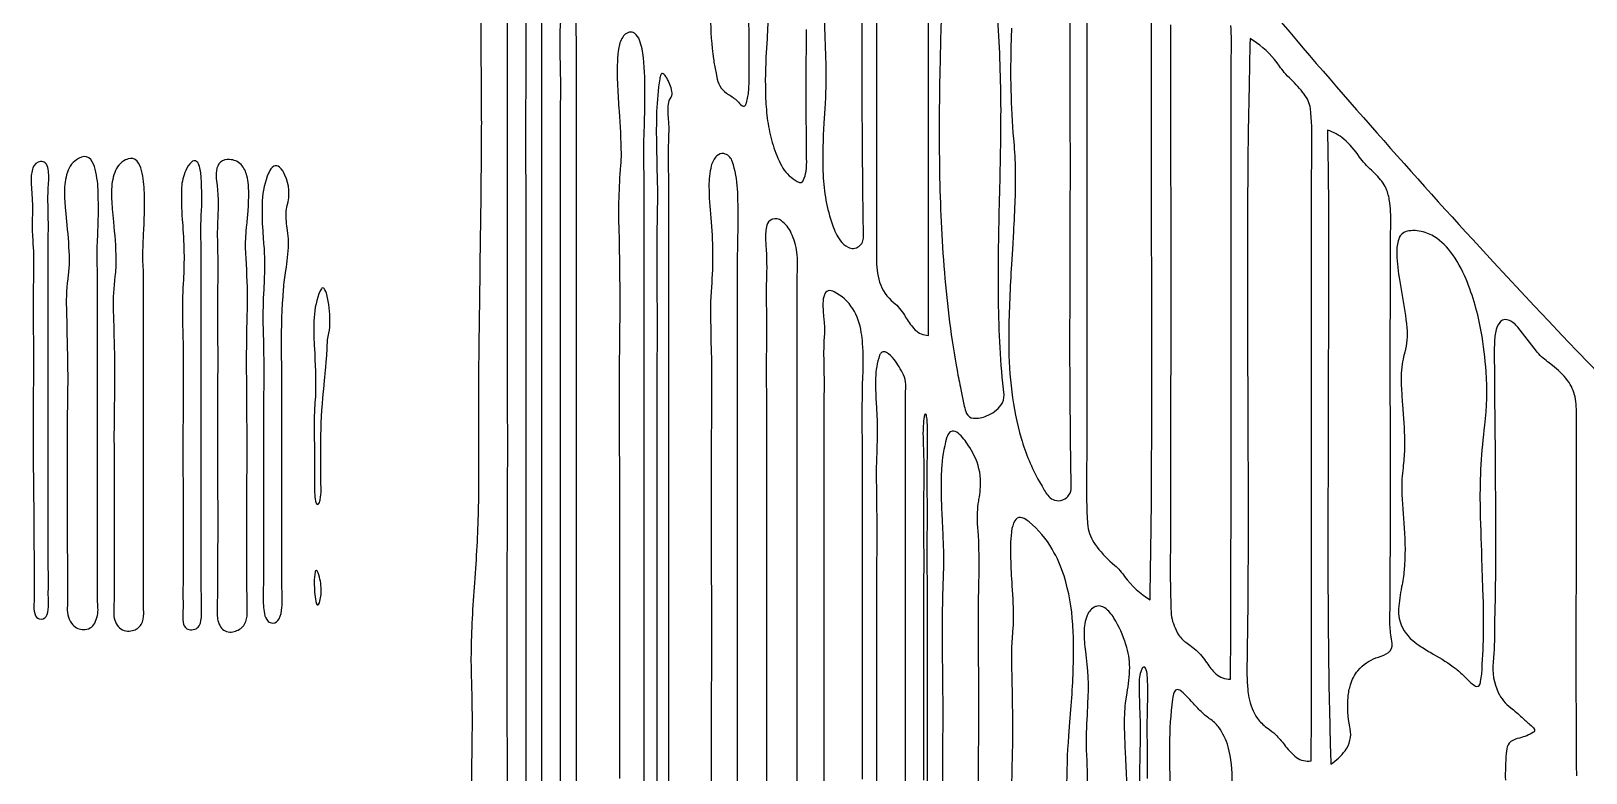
# Model space of a CAD drawing. Header units: metres. Extents: x 0.2 to 11.8, y 0.2 to 11.8.
# Drawn here: x 6.002 to 8.777, y 5.885 to 7.209 of the extents above; entities that cross this region are included whole.
import ezdxf

# ---------------------------------------------------------------- set-up
doc = ezdxf.new("R2010")
doc.units = ezdxf.units.M

msp = doc.modelspace()

# ---------------------------------------------------------------- linework, layer by layer
at = {"layer": 'Layer 1', "color": 0}
for points in [[(6.79776, 9.31175, 0.0061), (6.82906, 9.25724, -0.0116), (6.8706, 9.18365, 0.0148), (7.01374, 8.92884, 0.0059), (7.16783, 8.68028), (7.2117, 8.61098, 0.0035), (7.32511, 8.43337, 0.0071), (7.48829, 8.19056, 0.0127), (7.8338, 7.71838, 0.0107), (8.20096, 7.26264, 0.0112), (8.5874, 6.82336, 0.0243), (9.40545, 6.01558)], [(7.51101, 7.3375), (7.51089, 7.15994), (7.51079, 6.98232), (7.51071, 6.8041, 0.0787), (7.51639, 6.76098, 0.1521), (7.54133, 6.72472, -0.0821), (7.56066, 6.70193), (7.56392, 6.69687, 0.0578), (7.57936, 6.67621, 0.2016), (7.60363, 6.66607), (7.60363, 6.66607), (7.60342, 6.72847), (7.60342, 6.7545), (7.6034, 6.84301), (7.60339, 6.91888), (7.6034, 7.01998), (7.60338, 7.19229), (7.60338, 7.37358, 0.0011)], [(7.88607, 7.37237), (7.88619, 7.19772), (7.88634, 6.84865), (7.88595, 6.49948), (7.88591, 6.47037), (7.8857, 6.41212, 0.0234), (7.88759, 6.3309), (7.88808, 6.3255, 0.1242), (7.90092, 6.29304, 0.0613), (7.93155, 6.25959), (7.93598, 6.25571, -0.0519), (7.95365, 6.23604, 0.0992), (7.99926, 6.19409), (7.99926, 6.19409, -0.005), (7.99985, 6.24735), (8.00037, 6.28115), (8.00127, 6.36841, 0.0017), (8.00209, 6.5433, 0.0011), (8.00173, 6.83398), (8.00158, 6.89395), (8.00133, 7.06933, -0.0017), (8.00184, 7.24453)], [(6.85229, 5.86697), (6.85187, 6.03155), (6.85182, 6.07556, -0.0021), (6.85224, 6.36028, 0.0027), (6.85227, 6.56591), (6.852, 6.68884), (6.85214, 6.75376), (6.85226, 6.85302, -0.0013), (6.85216, 7.01735), (6.85214, 7.18162, -0.0026), (6.85241, 7.34591, 0.0062)], [(7.21423, 7.23358, 0.0296), (7.21985, 7.1592, 0.0159), (7.22391, 7.13654), (7.22646, 7.12336, 0.2207), (7.24652, 7.09581), (7.24874, 7.09456, -0.0735), (7.2642, 7.08196, 0.0854), (7.27261, 7.07495, 0.1377), (7.27458, 7.07468, 0.2265), (7.27773, 7.07843, 0.0642), (7.28237, 7.1003, 0.0269), (7.28324, 7.11432), (7.28324, 7.11432), (7.28293, 7.31819)], [(7.4178, 7.22826, 0.0053), (7.4192, 7.18171, -0.0051), (7.42057, 7.13667, -0.0194), (7.41796, 7.06166), (7.41694, 7.04439, 0.0233), (7.41499, 6.95996), (7.41534, 6.95231, 0.0298), (7.42051, 6.90716, 0.0379), (7.43235, 6.86322, 0.0775), (7.44629, 6.83499, 0.1232), (7.46004, 6.8233, 0.2771), (7.47933, 6.82445, 0.236), (7.48764, 6.84222), (7.48765, 6.84346), (7.48765, 6.84346), (7.48701, 6.88276), (7.48634, 6.92558), (7.48562, 7.00607), (7.48535, 7.08586), (7.48539, 7.16519), (7.48589, 7.32328, 0.0013)], [(7.62798, 7.29871, 0.002), (7.6241, 7.15267, 0.0088), (7.62307, 6.96988, 0.0162), (7.63101, 6.7895, 0.0111), (7.63994, 6.70057, 0.0136), (7.65304, 6.61276), (7.65463, 6.60384, 0.015), (7.66139, 6.56939), (7.66441, 6.55448), (7.66735, 6.53991, 0.043), (7.6714, 6.52693, 0.2724), (7.68389, 6.5183, 0.1302), (7.7073, 6.52236, 0.1353), (7.73306, 6.54189, 0.1868), (7.73832, 6.55969), (7.73832, 6.55969, -0.0148), (7.73134, 6.6441, -0.0106), (7.72853, 6.72892, -0.0065), (7.72859, 6.81386, -0.0031), (7.73021, 6.89879, 0.0054), (7.73298, 7.06804, 0.0163), (7.72719, 7.23024)], [(6.805, 7.24917, 0.009), (6.80449, 7.16935), (6.80495, 7.12146, -0.0051), (6.80539, 7.01019), (6.80508, 6.97521, -0.0019), (6.80369, 6.84972), (6.80276, 6.77662), (6.80158, 6.68947, 0.0048), (6.80041, 6.49094, -0.0018), (6.80018, 6.36913, -0.0156), (6.79428, 6.24206), (6.79364, 6.23278, 0.0136), (6.78715, 6.10486, 0.0135), (6.78775, 6.04913, -0.0124), (6.78852, 5.93424), (6.78818, 5.88859), (6.78778, 5.82167, 0.0026)], [(7.31762, 7.24543, -0.0096), (7.31533, 7.19542), (7.31354, 7.16152, 0.0259), (7.31324, 7.08114), (7.31339, 7.07877, 0.0277), (7.31809, 7.03891, 0.0379), (7.32773, 7.00067, 0.0492), (7.34367, 6.96455, 0.124), (7.36937, 6.94054, 0.0853), (7.37473, 6.93881), (7.37473, 6.93881, 0.2949), (7.38, 6.94227, 0.0927), (7.38497, 6.95909, 0.0483), (7.38609, 6.98096, -0.0163), (7.38565, 7.00929), (7.38562, 7.02646), (7.38546, 7.05572), (7.38543, 7.07263), (7.38541, 7.11903), (7.38556, 7.21204)], [(7.75193, 7.21405), (7.75069, 7.17944, 0.0298), (7.75616, 7.00556, -0.0304), (7.75749, 6.90161, -0.0042), (7.7546, 6.84253), (7.75389, 6.82945), (7.75177, 6.79261, 0.0134), (7.74672, 6.66969), (7.74679, 6.65144, 0.0273), (7.75206, 6.56511, 0.0422), (7.76892, 6.4824, 0.0281), (7.78299, 6.44285, 0.0359), (7.8016, 6.40482), (7.80612, 6.3968, 0.0692), (7.8182, 6.37861, 0.1221), (7.82867, 6.37192, 0.332), (7.85471, 6.38191, 0.1503), (7.85832, 6.39421), (7.85832, 6.39421), (7.85824, 6.39865), (7.857, 6.48086), (7.85631, 6.56685), (7.85608, 6.65257), (7.85618, 6.73807), (7.85665, 6.90876, 0.0018), (7.85647, 7.07948, -0.0017), (7.85635, 7.23768)], [(6.88457, 7.22655, -0.0047), (6.885, 7.17834), (6.88481, 7.13313, 0.002), (6.88459, 7.02855), (6.88476, 6.87817), (6.88467, 6.72822), (6.8847, 6.57817), (6.88472, 6.27809), (6.8847, 5.97803), (6.88472, 5.82798)], [(6.94744, 7.23555, 0.0284), (6.94569, 7.16638), (6.94607, 7.1471, -0.0066), (6.94664, 7.10227), (6.94642, 7.06816, 0.0028), (6.94611, 6.96929, -0.0011), (6.94626, 6.74143), (6.94623, 6.70211), (6.94627, 6.43528), (6.94623, 6.16851), (6.94627, 5.9017), (6.94625, 5.76833)], [(6.97524, 5.77099), (6.97526, 6.06375), (6.97524, 6.35641), (6.97524, 6.64908), (6.97526, 6.94193), (6.9752, 7.01563), (6.97524, 7.0887), (6.97533, 7.1138), (6.97534, 7.16176), (6.97489, 7.23823, -0.0112)], [(8.03516, 7.22012), (8.0353, 7.18535), (8.03555, 7.10057), (8.03573, 7.01602), (8.0359, 6.84734), (8.03587, 6.67901), (8.03571, 6.51068), (8.03558, 6.44272), (8.03553, 6.34201), (8.03532, 6.28705, 0.013), (8.03643, 6.17218, 0.1025), (8.04545, 6.14022), (8.04861, 6.13382, 0.1087), (8.06275, 6.11845), (8.06994, 6.11309, -0.02), (8.08109, 6.10451, -0.062), (8.10011, 6.08185, 0.0606), (8.11637, 6.06227, 0.1844), (8.14244, 6.05253), (8.14244, 6.05253), (8.14299, 6.13598), (8.1434, 6.21942), (8.14379, 6.38621), (8.14379, 6.55294), (8.14361, 6.71965), (8.14346, 6.8864), (8.14359, 7.05327), (8.1437, 7.08497), (8.14379, 7.13676), (8.144, 7.16425, 0.0194), (8.14334, 7.21899, 0.0938)], [(7.09598, 5.75565), (7.09618, 6.01924), (7.09609, 6.2342), (7.09604, 6.28392), (7.09614, 6.55038), (7.09608, 6.66903), (7.09606, 6.81594), (7.09612, 6.84518, 0.0025), (7.09604, 6.95148), (7.0958, 6.96952, -0.009), (7.09567, 7.01148), (7.09644, 7.04196, 0.0066), (7.0975, 7.09341, 0.0274), (7.09485, 7.16124, 0.0663), (7.0879, 7.19274, 0.1514), (7.07895, 7.20498, 0.1179), (7.07339, 7.20693, 0.2593), (7.05948, 7.20041, 0.1264), (7.05083, 7.1794, 0.0455), (7.04795, 7.12904), (7.04855, 7.11058, 0.0049), (7.05132, 7.06571, -0.0168), (7.05487, 6.99025, -0.0213), (7.05399, 6.96896, 0.03), (7.05097, 6.85265, -0.009), (7.05208, 6.65777), (7.05177, 6.60535, 0.0018), (7.05189, 6.42155), (7.05206, 6.3615), (7.05196, 6.19553), (7.05183, 6.11745), (7.05187, 5.8753)], [(7.13985, 5.79786), (7.13987, 5.91555), (7.1399, 6.15087), (7.13985, 6.38619), (7.1399, 6.6215), (7.13986, 6.71875), (7.13987, 6.85692), (7.13991, 6.87378, 0.0033), (7.13965, 6.9751, -0.0091), (7.14023, 7.02223), (7.14049, 7.03333, 0.0232), (7.1397, 7.05178, -0.0501), (7.13945, 7.07834, -0.1253), (7.14408, 7.09107, 0.1932), (7.14562, 7.10139, 0.0857), (7.13635, 7.12528), (7.13606, 7.12578, 0.1304), (7.13018, 7.13284, 0.4695), (7.12597, 7.13116, 0.0888), (7.12392, 7.12375, 0.0262), (7.11836, 7.06527, 0.013), (7.11807, 7.00244), (7.11877, 6.97235), (7.11955, 6.93817, -0.0091), (7.11909, 6.86642, 0.0051), (7.11848, 6.81468), (7.11877, 6.75803), (7.11907, 6.69048), (7.11896, 6.58179), (7.11885, 6.44367), (7.11895, 6.19655), (7.11891, 5.94962), (7.11891, 5.82609)], [(7.26279, 5.85505), (7.26273, 6.06484), (7.26277, 6.27448), (7.26273, 6.4849), (7.26277, 6.53973), (7.26266, 6.69788), (7.26262, 6.79852), (7.26319, 6.83072, 0.0173), (7.26319, 6.91905), (7.2631, 6.92096, 0.0596), (7.25542, 6.97043), (7.25272, 6.97793, 0.2641), (7.23833, 6.99022, 0.2286), (7.22574, 6.98627, 0.1384), (7.21587, 6.96844, 0.0657), (7.2118, 6.93161, 0.0239), (7.21493, 6.876, -0.0456), (7.21598, 6.75226, 0.0253), (7.21485, 6.68202), (7.21535, 6.66096), (7.21596, 6.63427, -0.008), (7.2162, 6.51612, 0.0033), (7.21576, 6.42202), (7.21575, 6.39998), (7.21592, 6.27638), (7.2161, 6.16513), (7.2159, 5.93167), (7.2159, 5.81481)], [(7.36929, 5.852), (7.36923, 6.0512), (7.36925, 6.25036), (7.36925, 6.44956), (7.36923, 6.54919), (7.36925, 6.58797), (7.36921, 6.64904), (7.36926, 6.68721, 0.0063), (7.36902, 6.74943, -0.0144), (7.36946, 6.77456, 0.0429), (7.36865, 6.81421, 0.0786), (7.3585, 6.84863, 0.136), (7.34108, 6.87038, 0.2255), (7.32518, 6.87351), (7.32373, 6.87298, 0.2248), (7.31518, 6.8624, 0.0801), (7.31294, 6.83895), (7.31354, 6.82691, -0.0251), (7.31425, 6.76308, 0.014), (7.31399, 6.72028, -0.0097), (7.31426, 6.65398), (7.31409, 6.61606), (7.31422, 6.52926), (7.31421, 6.51196), (7.31419, 6.30494), (7.31421, 6.09784), (7.31419, 5.89081), (7.31421, 5.68367)], [(7.48593, 5.87429, -0.0022), (7.48554, 6.0191), (7.48561, 6.0421, 0.0015), (7.48578, 6.20488, -0.0022), (7.48584, 6.3906, 0.0034), (7.48556, 6.48404, -0.0072), (7.48591, 6.57643), (7.48636, 6.59253, 0.0277), (7.48602, 6.65179, 0.0235), (7.48357, 6.67128, 0.0971), (7.46841, 6.71364, 0.1395), (7.43499, 6.74371, 0.1824), (7.42453, 6.74573, 0.2491), (7.41765, 6.73843, 0.0765), (7.41516, 6.72351, 0.031), (7.41668, 6.69581), (7.4179, 6.6811, -0.0388), (7.41791, 6.66943, 0.0279), (7.41665, 6.61744), (7.4168, 6.60765), (7.41709, 6.57955), (7.41692, 6.5482), (7.4168, 6.48931), (7.41692, 6.39813), (7.4169, 6.21694), (7.41688, 6.03567), (7.41686, 5.85438)], [(8.76081, 5.88022, -0.0147), (8.75996, 5.91058, 0.0051), (8.75983, 6.0059, -0.003), (8.75953, 6.07948), (8.75964, 6.15984), (8.75979, 6.2479), (8.75998, 6.33222), (8.76003, 6.35323), (8.76008, 6.41678), (8.76013, 6.44846, 0.0053), (8.75996, 6.50178), (8.75997, 6.5168, 0.0448), (8.75822, 6.55236, 0.1055), (8.74685, 6.58184, 0.0746), (8.72083, 6.60919), (8.71132, 6.61683, -0.0453), (8.69038, 6.63537), (8.68839, 6.63786, 0.014), (8.65512, 6.68039, 0.1109), (8.64054, 6.69265, 0.3168), (8.62465, 6.6905, 0.1363), (8.61693, 6.67643, 0.063), (8.6135, 6.65257, 0.0113), (8.61339, 6.62094), (8.61352, 6.60773), (8.61398, 6.54649), (8.61421, 6.52203), (8.61497, 6.43801), (8.61509, 6.42244), (8.61549, 6.35481), (8.61552, 6.34045, -0.003), (8.6154, 6.26556), (8.61522, 6.2392, -0.0071), (8.61427, 6.17534, 0.0064), (8.61373, 6.14358, -0.0216), (8.61142, 6.08307, 0.1387), (8.62031, 6.02884, 0.1175), (8.64256, 6.00178, -0.0236), (8.66253, 5.98462, 0.0127), (8.67694, 5.97185, -0.1078), (8.68486, 5.96303, -0.4189), (8.6832, 5.95784, -0.0747), (8.65842, 5.94769, 0.1055), (8.6428, 5.9412, 0.1914), (8.6356, 5.92808), (8.63446, 5.91977, 0.0247), (8.63309, 5.87229)], [(7.56258, 5.80316), (7.56258, 5.95819), (7.56258, 6.11325), (7.56258, 6.26835), (7.56254, 6.42398), (7.56266, 6.50092), (7.5626, 6.52501, -0.0123), (7.5631, 6.57838, 0.1079), (7.55876, 6.59564, 0.0603), (7.54207, 6.62316, 0.1105), (7.52838, 6.63557, 0.2829), (7.51977, 6.63557, 0.1509), (7.51626, 6.6305, 0.0762), (7.50926, 6.58987, 0.0274), (7.51019, 6.54695, -0.0298), (7.51105, 6.45614, 0.0167), (7.51067, 6.38843), (7.51095, 6.36908, -0.004), (7.51098, 6.26475), (7.51079, 6.19522), (7.51082, 6.17939), (7.51099, 6.02111), (7.51089, 5.84742)], [(7.6015, 5.73922), (7.6015, 5.89304), (7.6015, 6.04658), (7.6015, 6.2009), (7.60145, 6.27686), (7.60156, 6.35756), (7.60146, 6.39481), (7.60135, 6.4314), (7.60163, 6.45657, 0.018), (7.60131, 6.51192, 0.0296), (7.60024, 6.52094, 0.153), (7.59843, 6.52581, 0.4715), (7.59706, 6.52482, 0.071), (7.59437, 6.50936, 0.0257), (7.5938, 6.48502), (7.59416, 6.47128, -0.0118), (7.59514, 6.39391, 0.0088), (7.59475, 6.30738), (7.59493, 6.26346), (7.59485, 6.21976), (7.59475, 6.1338), (7.59483, 6.00264), (7.59479, 5.87245)], [(7.69299, 5.80567), (7.69304, 5.92666), (7.6931, 5.94107, 0.0025), (7.69317, 6.06022), (7.69296, 6.08952, -0.0058), (7.69294, 6.19395), (7.69331, 6.214, 0.0194), (7.69265, 6.30935), (7.69116, 6.32974, -0.0594), (7.69321, 6.37024), (7.69363, 6.37321, 0.0492), (7.69632, 6.40955, 0.1142), (7.68243, 6.45668), (7.67715, 6.46582, 0.0669), (7.65895, 6.48937, 0.1543), (7.64828, 6.49521, 0.2972), (7.63939, 6.49034, 0.072), (7.6359, 6.48254, 0.0602), (7.62691, 6.42765), (7.62625, 6.41415, 0.0192), (7.62725, 6.3481), (7.62777, 6.33473), (7.62887, 6.31052, -0.0198), (7.63023, 6.25436), (7.63011, 6.25039, 0.0122), (7.62785, 6.10476, -0.0068), (7.62878, 5.95187, 0.0032), (7.62831, 5.80129)], [(7.85081, 5.85536, -0.0243), (7.85425, 5.95178), (7.85606, 5.97591), (7.85776, 5.99844, 0.0199), (7.86259, 6.10918, 0.0161), (7.86106, 6.1504, 0.0597), (7.84545, 6.23698, 0.0563), (7.82431, 6.28461, 0.0892), (7.78318, 6.33314), (7.77977, 6.33575, 0.1431), (7.76764, 6.34114, 0.2903), (7.75766, 6.33528, 0.0966), (7.75179, 6.31638), (7.75157, 6.31493, 0.0405), (7.75001, 6.26837, 0.0078), (7.75247, 6.21911, -0.0185), (7.75482, 6.15729, -0.0208), (7.75409, 6.14472, 0.0273), (7.7518, 6.07394), (7.752, 6.05647), (7.75271, 6.02022, -0.0065), (7.7536, 5.9546, -0.0056), (7.7527, 5.90812, 0.0065), (7.75183, 5.86055, 0.004)], [(7.95762, 5.80939, 0.0164), (7.95598, 5.90976), (7.95529, 5.92315, -0.0221), (7.95369, 5.99007, -0.0209), (7.95524, 6.01013), (7.95795, 6.02805, 0.0438), (7.96259, 6.07323, 0.0786), (7.95594, 6.11438, 0.0614), (7.93452, 6.16175, 0.1015), (7.91814, 6.17978, 0.2377), (7.90276, 6.18253), (7.90164, 6.18211, 0.1972), (7.8868, 6.16636, 0.0955), (7.88129, 6.13648, 0.042), (7.88375, 6.10193, -0.0486), (7.88757, 6.00979), (7.88654, 5.98842, 0.0216), (7.88515, 5.92668), (7.88586, 5.9075, -0.0188), (7.88685, 5.83854, 0.0102)], [(7.99448, 5.87557), (7.99446, 5.89247, 0.0051), (7.99397, 5.95885, -0.0105), (7.9944, 5.99236), (7.99502, 6.02759, 0.0225), (7.99395, 6.05934, 0.0999), (7.9909, 6.07234, 0.3766), (7.98755, 6.07428, 0.1948), (7.98349, 6.06914, 0.0946), (7.97934, 6.04296), (7.97934, 6.04176, 0.0054), (7.98038, 6.00088, -0.0141), (7.98129, 5.94273, 0.0119), (7.98076, 5.82279, -0.0121)], [(8.14537, 5.86904, 0.0769), (8.13844, 5.93167, 0.0895), (8.121, 5.96742, 0.0772), (8.10528, 5.98203, -0.0351), (8.09009, 5.99477, -0.0107), (8.07446, 6.01114, 0.0239), (8.0553, 6.03062, 0.1882), (8.04777, 6.03424, 0.2833), (8.04218, 6.02967, 0.0804), (8.03901, 6.01706, 0.0307), (8.0336, 5.93528, 0.01), (8.03512, 5.85243, -0.0137)]]:
    msp.add_lwpolyline(points, format="xyb", dxfattribs=at)
msp.add_lwpolyline([(6.91372, 5.74457), (6.9137, 6.03409), (6.9137, 6.32369), (6.9137, 6.61325), (6.9137, 6.75805), (6.91372, 6.90279), (6.9137, 7.04767), (6.91374, 7.19235), (6.91366, 7.26525)], dxfattribs=at)
for points in [[(8.28644, 5.90705), (8.28681, 5.9904), (8.2871, 6.0737), (8.28734, 6.24016), (8.28718, 6.57278), (8.28712, 6.7391), (8.28726, 6.90554), (8.28731, 6.93587), (8.28746, 6.98884), (8.28756, 6.99951, 0.0252), (8.28611, 7.06257), (8.28523, 7.07079, 0.1242), (8.27399, 7.09658, 0.041), (8.25072, 7.12251, -0.0196), (8.23858, 7.1352, -0.0196), (8.22998, 7.14648, 0.0898), (8.18879, 7.18821), (8.17764, 7.19596), (8.17733, 7.18412), (8.17559, 7.11298), (8.17415, 7.0296, 0.0027), (8.17282, 6.86205, 0.0018), (8.17333, 6.56506), (8.1735, 6.52521), (8.17395, 6.35661, -0.0018), (8.17341, 6.18841), (8.17257, 6.10459), (8.17223, 6.08635, 0.0329), (8.17327, 6.03422, 0.0202), (8.17534, 6.0202, 0.0997), (8.19073, 5.9825, 0.085), (8.20698, 5.96664), (8.20954, 5.96469, -0.0308), (8.22283, 5.95374, -0.0297), (8.23886, 5.93547, 0.0512), (8.25765, 5.91513, 0.2035), (8.28314, 5.90663), (8.28644, 5.90705)], [(8.3216, 5.90117, 0.0862), (8.34719, 5.925, 0.208), (8.3562, 5.96401), (8.35563, 5.9674, -0.0693), (8.35234, 6.02065, -0.0548), (8.35684, 6.04281, -0.0988), (8.36978, 6.06778), (8.37417, 6.07249, -0.1331), (8.40669, 6.09212, 0.0958), (8.42463, 6.10026, 0.2749), (8.43093, 6.11604), (8.42938, 6.12836, -0.0373), (8.42697, 6.15647, 0.0041), (8.42753, 6.21137), (8.42765, 6.23302), (8.42792, 6.30978), (8.4279, 6.46363), (8.42765, 6.61766), (8.42783, 6.77159), (8.42829, 6.84837), (8.4284, 6.85895, 0.0368), (8.42686, 6.90278, 0.0529), (8.42166, 6.92476, 0.1025), (8.40535, 6.94931), (8.39401, 6.96062, -0.0501), (8.37272, 6.98406, 0.0702), (8.34476, 7.01624, 0.0985), (8.31575, 7.03208), (8.31622, 6.99106), (8.31659, 6.96152), (8.31717, 6.89087, -0.0016), (8.31754, 6.74927), (8.31688, 6.53391), (8.31659, 6.46543), (8.31626, 6.32361, 0.0017), (8.31665, 6.18213, 0.0026), (8.31825, 6.04121), (8.31965, 5.97101), (8.31983, 5.96356, 0.0037), (8.3216, 5.90117)], [(6.01979, 6.15977, 0.3209), (6.03046, 6.1678, 0.091), (6.033, 6.18652), (6.0328, 6.19583), (6.03265, 6.20539, 0.008), (6.03272, 6.23609), (6.03263, 6.2568), (6.03257, 6.30865), (6.03257, 6.36063), (6.03261, 6.4647), (6.03263, 6.56865), (6.03259, 6.67274), (6.03261, 6.7768), (6.03257, 6.7938), (6.03255, 6.82886), (6.03264, 6.84294, 0.0056), (6.03263, 6.88236), (6.03236, 6.89399, -0.0278), (6.0329, 6.93485, 0.0592), (6.03249, 6.96272, 0.167), (6.02724, 6.97394, 0.2203), (6.01897, 6.9761, 0.2887), (6.00528, 6.96514, 0.0979), (6.00203, 6.94271), (6.00219, 6.93713), (6.00328, 6.91922), (6.00447, 6.89852, -0.031), (6.0042, 6.88067, 0.0355), (6.00467, 6.841), (6.00482, 6.83845), (6.00533, 6.82945, -0.0206), (6.00632, 6.77639, 0.0085), (6.00582, 6.68054), (6.00586, 6.6727, -0.0043), (6.00586, 6.56847, 0.004), (6.00578, 6.46451), (6.00648, 6.37736), (6.00664, 6.36039), (6.0071, 6.30841), (6.00738, 6.25657), (6.00735, 6.2345, 0.0092), (6.00746, 6.20525), (6.00728, 6.19477), (6.00704, 6.18262, 0.1017), (6.00983, 6.16593, 0.3289), (6.01979, 6.15977)], [(6.09555, 6.14104, 0.2888), (6.11547, 6.15277, 0.1377), (6.1213, 6.18015), (6.12117, 6.18225, -0.0236), (6.12056, 6.21605), (6.12059, 6.23686, -0.0064), (6.12041, 6.27082), (6.12041, 6.29208), (6.12037, 6.34761), (6.12045, 6.45858), (6.12045, 6.56787), (6.12043, 6.68039), (6.12048, 6.69845), (6.12043, 6.73788), (6.12042, 6.75927, 0.0155), (6.12006, 6.78964, -0.0215), (6.12063, 6.83788), (6.12078, 6.842, 0.0185), (6.12173, 6.92025, 0.0516), (6.11657, 6.96234, 0.1128), (6.10839, 6.97998, 0.3289), (6.09186, 6.98419, 0.0491), (6.08634, 6.9817, 0.188), (6.06667, 6.95698, 0.0805), (6.06163, 6.92156, 0.023), (6.06312, 6.88927), (6.06563, 6.86259, -0.0231), (6.06989, 6.80099, -0.0385), (6.06816, 6.7744, 0.0392), (6.06488, 6.71425), (6.06558, 6.67923), (6.06586, 6.66794), (6.06616, 6.65578, -0.0115), (6.06705, 6.55805, 0.005), (6.06632, 6.47706), (6.06623, 6.45052), (6.06626, 6.3723), (6.06634, 6.3418), (6.06654, 6.28742), (6.06667, 6.26577), (6.06673, 6.23331), (6.06693, 6.21283, -0.0249), (6.06656, 6.17967, 0.2045), (6.07649, 6.14948, 0.2057), (6.09555, 6.14104)], [(6.18281, 6.13953, 0.2133), (6.19856, 6.15048, 0.1229), (6.20286, 6.16959), (6.20282, 6.1797), (6.20275, 6.18449), (6.20252, 6.23877), (6.20242, 6.29354), (6.20242, 6.34857), (6.20252, 6.45852), (6.20253, 6.48594), (6.20244, 6.56689, -0.0021), (6.2025, 6.67825), (6.20261, 6.69479, 0.0068), (6.20258, 6.73524), (6.20262, 6.75666, 0.0243), (6.20213, 6.7872, -0.0306), (6.20202, 6.82821), (6.20274, 6.84598, 0.0188), (6.20405, 6.92036, 0.0536), (6.19922, 6.96015, 0.1195), (6.19108, 6.97702, 0.309), (6.17519, 6.98091, 0.0421), (6.17054, 6.97905, 0.1947), (6.15111, 6.95662, 0.0845), (6.14554, 6.92259, 0.0277), (6.14712, 6.88664), (6.14882, 6.86836, -0.021), (6.15336, 6.80162, -0.0387), (6.15153, 6.77093, 0.0393), (6.14861, 6.71265), (6.14938, 6.67975), (6.14984, 6.66326, -0.0121), (6.15058, 6.5527, 0.0063), (6.14993, 6.46945), (6.14993, 6.44447), (6.15012, 6.37821), (6.1503, 6.3351), (6.15042, 6.28035), (6.15041, 6.27036), (6.15025, 6.22574), (6.15015, 6.2126, -0.0053), (6.14958, 6.17136, 0.1854), (6.15769, 6.1463, 0.2697), (6.17992, 6.13893), (6.18281, 6.13953)], [(6.28884, 6.14078, 0.3425), (6.304, 6.15245, 0.0807), (6.30599, 6.17267), (6.30591, 6.17631), (6.3058, 6.18209), (6.3056, 6.2322), (6.30547, 6.28254), (6.30541, 6.33296), (6.30547, 6.43378), (6.30556, 6.53444), (6.30545, 6.63536), (6.30543, 6.73665), (6.30557, 6.764, 0.0101), (6.30504, 6.83987, -0.0214), (6.30569, 6.88025, 0.0304), (6.3055, 6.94759, 0.0757), (6.30152, 6.97029, 0.191), (6.29617, 6.97718, 0.2889), (6.28866, 6.97548, 0.1117), (6.27802, 6.96006, 0.0895), (6.27036, 6.92968, 0.0277), (6.27176, 6.87276), (6.27247, 6.86185, -0.0152), (6.27495, 6.8079, -0.0133), (6.27339, 6.7583, 0.02), (6.27204, 6.69711, -0.0086), (6.27354, 6.58217), (6.27328, 6.54701), (6.2729, 6.46982), (6.27309, 6.35659), (6.27321, 6.29998), (6.2732, 6.27499), (6.27325, 6.24357), (6.2731, 6.22064, 0.015), (6.27323, 6.18781, -0.0239), (6.27293, 6.17556, 0.0583), (6.27338, 6.1537, 0.2084), (6.27974, 6.14275, 0.1584), (6.28884, 6.14078)], [(6.36679, 6.13844, 0.1832), (6.38309, 6.15063, 0.129), (6.38773, 6.17037), (6.3876, 6.18152), (6.38746, 6.18679), (6.38712, 6.22809), (6.38703, 6.24453), (6.38693, 6.30256), (6.38703, 6.3607), (6.3873, 6.4768, 0.0031), (6.38669, 6.59177, -0.0094), (6.388, 6.71044, 0.0196), (6.38614, 6.79319), (6.38478, 6.82293, -0.0317), (6.38714, 6.86349, 0.0108), (6.38935, 6.88995, 0.0329), (6.38985, 6.93434, 0.0474), (6.38707, 6.95083, 0.1229), (6.37685, 6.9708, 0.1933), (6.35612, 6.97969, 0.2065), (6.34001, 6.97511, 0.178), (6.33277, 6.9598, 0.0681), (6.33296, 6.9416, -0.0482), (6.335, 6.87458, 0.0192), (6.3344, 6.83723, -0.0094), (6.33486, 6.75197), (6.33473, 6.73261), (6.3348, 6.66483), (6.33493, 6.62925), (6.33482, 6.56729), (6.33471, 6.5263), (6.33481, 6.42353), (6.33497, 6.32063), (6.33489, 6.26917), (6.33476, 6.24611), (6.33462, 6.21766), (6.33436, 6.19795, 0.0141), (6.3343, 6.16595, 0.165), (6.34182, 6.14376, 0.2848), (6.362, 6.13716), (6.36679, 6.13844)], [(6.43315, 6.15276, 0.2798), (6.44447, 6.16019, 0.1023), (6.44967, 6.18029, 0.0289), (6.45007, 6.19538), (6.44962, 6.22896), (6.4495, 6.24525), (6.44927, 6.29534), (6.44927, 6.34552), (6.4495, 6.44601), (6.4495, 6.54648), (6.4492, 6.59461), (6.44888, 6.6472, -0.0181), (6.45237, 6.74796, -0.0207), (6.45659, 6.78183, 0.0377), (6.46132, 6.82841, 0.0323), (6.46016, 6.84783), (6.45946, 6.85333, -0.0435), (6.4571, 6.88529, -0.0608), (6.4591, 6.89756, 0.1826), (6.45499, 6.95208, 0.1144), (6.44538, 6.96634, 0.3262), (6.43491, 6.96785, 0.1585), (6.42659, 6.9574), (6.42586, 6.95571, 0.0866), (6.41454, 6.90636, 0.0304), (6.41533, 6.85246), (6.41544, 6.85038), (6.41687, 6.82998, -0.0214), (6.41871, 6.79323, -0.0097), (6.41716, 6.74812, 0.0184), (6.41577, 6.6863, -0.0089), (6.41715, 6.57715, 0.0027), (6.41655, 6.46927), (6.41676, 6.3608), (6.41686, 6.30662), (6.41678, 6.25265), (6.41672, 6.23767), (6.41637, 6.19926, 0.0573), (6.41837, 6.16951, 0.1471), (6.42502, 6.1558, 0.1995), (6.43315, 6.15276)], [(8.59083, 6.06191, 0.0265), (8.5936, 6.19947), (8.59317, 6.21532), (8.5913, 6.26903, -0.0059), (8.58851, 6.36486, -0.0372), (8.59661, 6.50588, 0.0477), (8.59864, 6.60086, 0.0281), (8.58989, 6.6727, 0.0548), (8.56306, 6.76616, 0.0644), (8.53524, 6.81516, 0.1052), (8.50163, 6.84472, 0.0447), (8.49017, 6.84954, 0.1142), (8.4607, 6.8524, 0.2059), (8.44524, 6.84351), (8.44373, 6.84082, 0.0978), (8.43936, 6.81679, 0.0413), (8.44348, 6.7693), (8.44876, 6.7372, -0.0172), (8.45733, 6.67967, -0.0893), (8.45357, 6.63617), (8.45258, 6.63204, 0.0196), (8.44884, 6.61456, 0.0502), (8.44751, 6.57115), (8.44894, 6.54748), (8.44927, 6.54254), (8.45052, 6.52524, -0.0262), (8.453, 6.46297, -0.0183), (8.4504, 6.42984, 0.0339), (8.44806, 6.39048, 0.0116), (8.45245, 6.32219, -0.0394), (8.45257, 6.24746, -0.0246), (8.44794, 6.21718, 0.0349), (8.44249, 6.17788, 0.0634), (8.44373, 6.16065, 0.1684), (8.46786, 6.12155, 0.034), (8.48266, 6.1106, 0.0115), (8.50436, 6.09748, -0.0346), (8.54511, 6.07105, -0.0231), (8.56203, 6.05553, 0.0277), (8.57774, 6.04121, 0.4051), (8.58654, 6.04143, 0.1167), (8.58899, 6.04855, 0.0264), (8.59083, 6.06191)], [(6.51942, 6.39116), (6.5193, 6.40487, -0.0075), (6.5193, 6.48802, -0.0246), (6.52484, 6.57684, 0.009), (6.52717, 6.60252), (6.52919, 6.62521, 0.0158), (6.53035, 6.64308), (6.53124, 6.65806, -0.0524), (6.53331, 6.66997, 0.0702), (6.53535, 6.69133, 0.0573), (6.52967, 6.73866, 0.1111), (6.5248, 6.74963, 0.5386), (6.5202, 6.74926, 0.0694), (6.51805, 6.74564, 0.0882), (6.50707, 6.6977, 0.0301), (6.50732, 6.64683), (6.50754, 6.64235, -0.0195), (6.50943, 6.56234, -0.0144), (6.5082, 6.54088, 0.0245), (6.50738, 6.50669), (6.50742, 6.4921, 0.0064), (6.50772, 6.4563), (6.50796, 6.44135), (6.50796, 6.41845, 0.0075), (6.5081, 6.38154, 0.1109), (6.51092, 6.36673, 0.3053), (6.51385, 6.36436), (6.51448, 6.36461, 0.129), (6.51791, 6.37199), (6.51803, 6.37247, 0.0419), (6.51942, 6.39116)], [(6.51645, 6.18892, 0.0976), (6.51959, 6.21247, 0.0804), (6.51439, 6.24212, 0.186), (6.51113, 6.24665), (6.51083, 6.24671, 0.3119), (6.5091, 6.24445, 0.0613), (6.50739, 6.22465, 0.0502), (6.51025, 6.19117), (6.51151, 6.18725), (6.51258, 6.18557, 0.5451), (6.51499, 6.18614), (6.51645, 6.18892)]]:
    msp.add_lwpolyline(points, format="xyb", close=True, dxfattribs=at)

doc.saveas('drawing.dxf')
